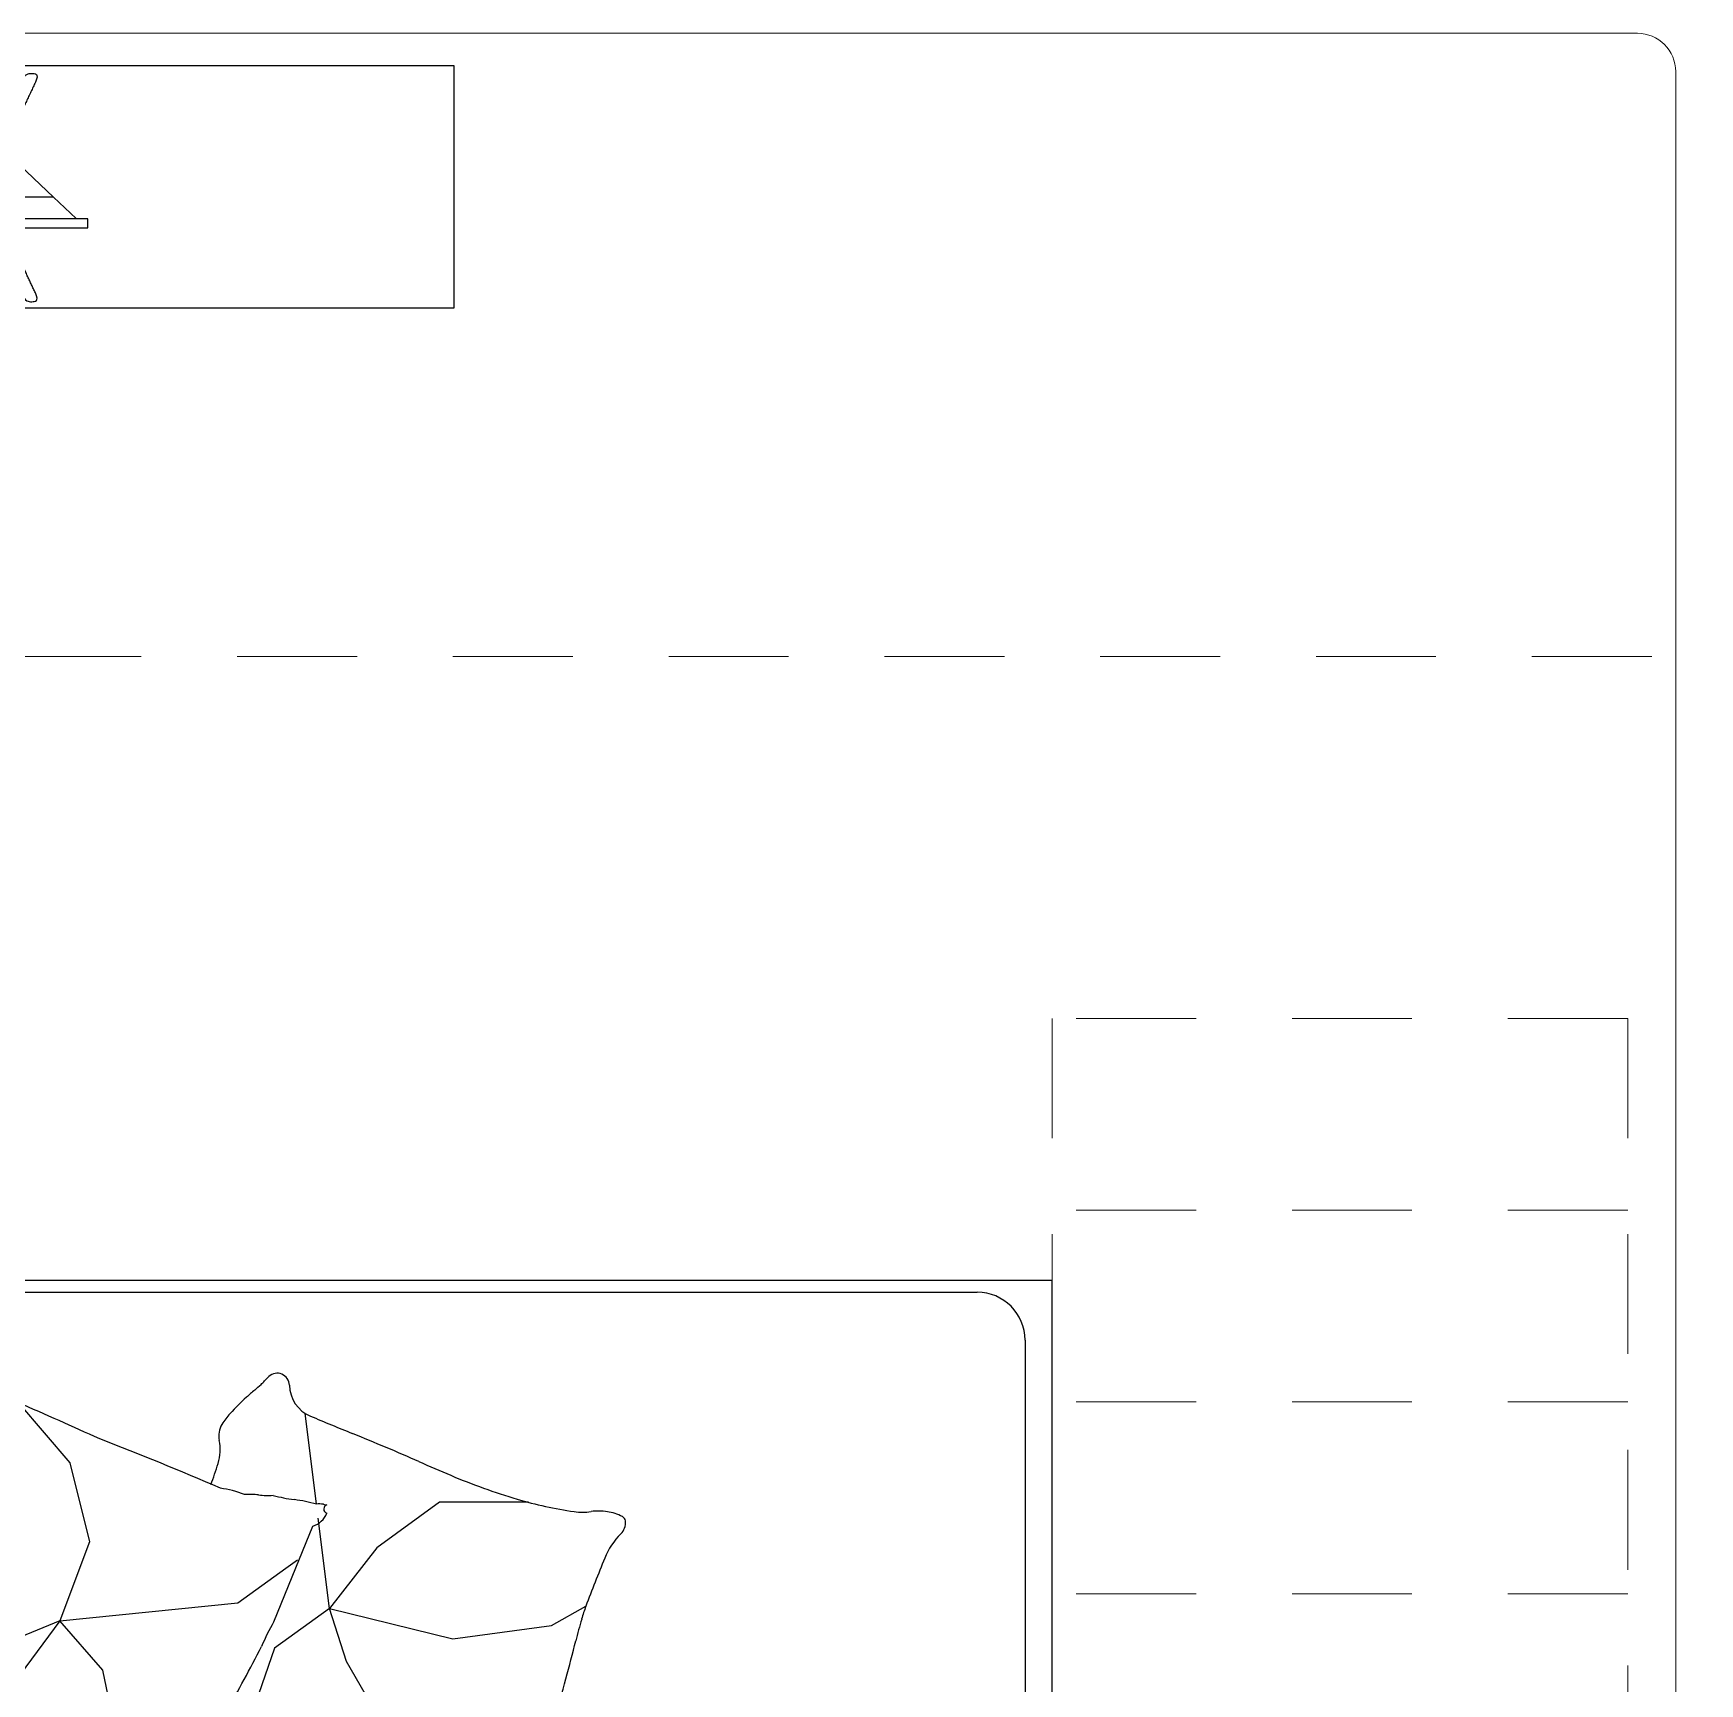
# Model space of a CAD drawing. Header units: metres. Extents: x -232 to 581, y 30 to 789.
# Drawn here: x 229.75 to 231.488, y 659.475 to 661.196 of the extents above; entities that cross this region are included whole.
import ezdxf

# ---------------------------------------------------------------- set-up
doc = ezdxf.new("R2010")
doc.units = ezdxf.units.M
doc.linetypes.add('HIDDEN2', pattern=[0.1875, 0.125, -0.0625])
doc.layers.add('A-WALL', color=250, linetype='Continuous', lineweight=20)
doc.layers.add('baños', color=140, linetype='Continuous', lineweight=0)
doc.layers.add('MOBILIARIOS', color=252, linetype='Continuous')
doc.layers.add('Techos 1', color=7, linetype='HIDDEN2', lineweight=9, true_color=0x42391a)
doc.styles.add('DIM_FONT', font='SIMPLEX.shx', dxfattribs={"width": 0.8})
doc.styles.get("Standard").update_dxf_attribs({"font": 'arial.ttf'})

# ---------------------------------------------------------------- blocks, each defined once
blk = doc.blocks.new('21.11.2025 LN09 2DO NIVEL')
at = {"layer": 'A-WALL', "color": 18, "true_color": 0x000000}
for p, q in [((266.8685, 143.8515), (270.0885, 143.8515)), ((270.1285, 143.8115), (270.1285, 140.4414))]:
    blk.add_line(p, q, dxfattribs=at)
blk.add_arc((270.0885, 143.8115), 0.04, 0, 90, dxfattribs=at)
at = {"layer": 'Techos 1', "color": 18, "true_color": 0x000000}
blk.add_line((262.3285, 143.2014), (274.4785, 143.2014), dxfattribs=at)
at = {"layer": 'baños', "color": 18, "linetype": 'Continuous', "true_color": 0x000000, "flags": 8}
for tag, p in [('TRADENAME', (265.5139, 159.7825, 0)), ('MODELNUMBER', (265.5139, 159.7825, 0)), ('PRODUCT', (265.5139, 159.7825, 0)), ('MATERIAL', (265.5139, 159.7824, 0)), ('MODELNUMBER', (266.6886, 159.7825, 0)), ('PRODUCT', (266.6886, 159.7825, 0)), ('TRADENAME', (266.6886, 159.7825, 0)), ('MATERIAL', (266.6886, 159.7824, 0))]:
    blk.add_attdef(tag, p, '', height=0.0000254, rotation=180.0001, dxfattribs=at)
blk = doc.blocks.new('A$C583d552a')
at = {"layer": 'MOBILIARIOS'}
for p, q in [((0, 2), (0, 0)), ((0.0284, 0.0622), (0.0284, 1.0841)), ((0.6607, 0.5276), (0.7358, 0.3973)), ((0.9643, 0.5286), (0.9901, 0.4065)), ((0.8109, 0.3834), (0.8307, 0.4407)), ((1.0348, 0.355), (1.1036, 0.4478)), ((0.9901, 0.4065), (1.0348, 0.355)), ((0.7358, 0.3973), (0.7536, 0.342)), ((0.7536, 0.342), (0.8109, 0.3834)), ((1.0348, 0.355), (1.1019, 0.3825)), ((0.6251, 0.3736), (0.5223, 0.3597)), ((0.7536, 0.342), (0.6251, 0.3736)), ((0.5223, 0.3597), (0.4863, 0.3397)), ((0.8118, 0.3558), (0.7888, 0.2995)), ((1.0348, 0.355), (0.8491, 0.3361)), ((1.0039, 0.2725), (1.0348, 0.355)), ((0.7042, 0.2787), (0.7536, 0.342)), ((0.7536, 0.342), (0.7654, 0.2478)), ((0.8491, 0.3361), (0.7992, 0.3)), ((0.7888, 0.2995), (0.771, 0.256)), ((0.7992, 0.3), (0.7871, 0.2914)), ((0.639, 0.2313), (0.7042, 0.2787)), ((1.0245, 0.19), (1.0039, 0.2725)), ((0.5461, 0.2313), (0.639, 0.2313)), ((0.7672, 0.2331), (0.7791, 0.1385)), ((1.0781, 0.1274), (1.0245, 0.19)), ((0, 0), (1.3494, 0)), ((1.3035, 0.0122), (0.0784, 0.0122))]:
    blk.add_line(p, q, dxfattribs=at)
for centre, radius, start, end in [((2.4395, -0.112), 2.003, 162.1604, 164.7375), ((2.218, -0.3311), 1.5652, 150.064, 152.9116), ((2.0972, -0.0186), 1.6481, 164.7375, 166.159), ((-0.0327, 0.5062), 0.5454, 343.6878, 346.159), ((0.6261, 0.4627), 0.2143, 330.064, 337.7645), ((0.3183, 0.4035), 0.1798, 339.2227, 343.6878), ((-2.0024, 1.284), 2.6619, 338.0627, 339.2227), ((0.3966, 0.3177), 0.0755, 314.9045, 338.0627), ((0.4618, 0.2524), 0.0168, 134.9045, 185.3572), ((0.4509, 0.2513), 0.0058, 185.3572, 242.7041), ((0.4716, 0.2914), 0.0509, 242.7041, 261.3557), ((0.7778, 0.234), 0.0231, 107.1867, 157.7645), ((0.4729, 0.3003), 0.0599, 261.3557, 277.784), ((0.4895, 0.1786), 0.063, 81.7707, 97.784), ((0.437, -0.1846), 0.43, 73.6473, 81.7707), ((0.3825, -0.3705), 0.6236, 66.9038, 73.6473), ((0.755, 0.2383), 0.00467, 287.1867, 70.6201), ((0.757, 0.2247), 0.0092, 70.6201, 94.2593), ((0.7648, 0.267), 0.034, 262.0178, 274.2593), ((0.8175, 0.4221), 0.1955, 255.1193, 262.0178), ((0.7664, 0.0507), 0.1794, 75.1193, 82.3216), ((0.8181, 0.153), 0.0712, 82.3216, 94.5118), ((0.837, 0.2893), 0.0663, 261.8784, 274.5118), ((0.884, 0.332), 0.1166, 248.9957, 261.8784), ((2.1205, 3.1012), 3.145, 246.5205, 248.9957), ((1.8259, -0.1202), 1.0054, 160.6552, 161.9797), ((-1.6631, -5.1672), 5.8383, 66.54766, 66.9038), ((3.0889, 5.7866), 6.1019, 246.54766, 246.89602), ((1.4857, 2.0287), 2.0162, 246.896, 247.9812), ((0.9134, 0.1766), 0.0458, 161.9797, 192.4451), ((-0.4314, -2.7118), 3.0972, 67.1056, 67.9812), ((0.8466, 0.1619), 0.0226, 328.5023, 12.4451), ((3.1078, 4.7998), 5.0942, 245.4754, 246.5205), ((0.7596, 0.1084), 0.0359, 1.1504, 67.1056), ((0.7999, 0.1905), 0.0774, 317.9183, 328.5023), ((0.4017, 0.6156), 0.6605, 310.6122, 311.611), ((0.6958, 0.2845), 0.2176, 311.611, 317.9183), ((0.8082, 0.1094), 0.0127, 181.1504, 313.2095), ((0.7692, 0.1509), 0.0697, 313.2095, 318.5233), ((0.8553, 0.0748), 0.0452, 131.9246, 138.5233), ((1.0806, -0.1762), 0.3825, 130.6122, 131.9246), ((0.0784, 0.0622), 0.05, 180, 270)]:
    blk.add_arc(centre, radius, start, end, dxfattribs=at)
at = {"layer": 'MOBILIARIOS', "style": 'DIM_FONT', "text_generation_flag": 4, "width": 0.8, "flags": 9}
for tag in ['XSIZE', 'YSIZE']:
    blk.add_attdef(tag, (1.3494, 2), '', height=0.0005, rotation=180, dxfattribs=at)
blk = doc.blocks.new('A$C58f5b6b7')
at = {"layer": 'MOBILIARIOS'}
for points in [[(0, 0.2526), (2, 0.2526), (2, 0), (0, 0)], [(0.382, 0.1596), (0.382, 0.1691), (1.618, 0.1691), (1.618, 0.1596)]]:
    blk.add_lwpolyline(points, close=True, dxfattribs=at)
for points in [[(1.6059, 0.1595), (1.5823, 0.1372), (1, 0.1372), (0.4177, 0.1372), (0.3941, 0.1595)], [(1.5823, 0.1372), (1.54, 0.0973), (0.46, 0.0973), (0.4177, 0.1372)]]:
    blk.add_lwpolyline(points, dxfattribs=at)
for points, degree in [([(0.4512, 0.2382, -0.0047), (0.4469, 0.2461, -0.0047), (0.4415, 0.2461, -0.0047), (0.4325, 0.2461, -0.0047), (0.4368, 0.237, -0.0047)], 3), ([(1.5488, 0.2382, -0.0047), (1.5531, 0.2461, -0.0047), (1.5585, 0.2461, -0.0047), (1.5675, 0.2461, -0.0047), (1.5632, 0.237, -0.0047)], 3), ([(0.4368, 0.237, -0.0047), (0.4526, 0.2031, -0.0047), (0.4683, 0.1691, -0.0047)], 2), ([(0.4885, 0.1691, -0.0047), (0.4698, 0.2037, -0.0047), (0.4512, 0.2382, -0.0047)], 2), ([(1.5115, 0.1691, -0.0047), (1.5302, 0.2037, -0.0047), (1.5488, 0.2382, -0.0047)], 2), ([(1.5632, 0.237, -0.0047), (1.5474, 0.2031, -0.0047), (1.5317, 0.1691, -0.0047)], 2), ([(0.4368, 0.0172, -0.0047), (0.4554, 0.0572, -0.0047), (0.474, 0.0973, -0.0047)], 2), ([(0.4951, 0.0973, -0.0047), (0.4731, 0.0566, -0.0047), (0.4512, 0.016, -0.0047)], 2), ([(1.5049, 0.0973), (1.5269, 0.0566), (1.5488, 0.016)], 2), ([(1.5632, 0.0172), (1.5446, 0.0572), (1.526, 0.0973)], 2)]:
    blk.add_open_spline(points, degree=degree, dxfattribs=at)
for points in [[(0.4512, 0.016, -0.0047), (0.4469, 0.0081, -0.0047), (0.4415, 0.0081, -0.0047), (0.4325, 0.0081, -0.0047), (0.4368, 0.0172, -0.0047)], [(1.5488, 0.016), (1.5531, 0.0081), (1.5585, 0.0081), (1.5675, 0.0081), (1.5632, 0.0172)]]:
    blk.add_open_spline(points, degree=3, knots=[-0.08544201, -0.08544201, -0.08544201, -0.08544201, -0.04272101, 0, 0, 0, 0], dxfattribs=at)
blk = doc.blocks.new('20.03.2026 LN 09 SEGUNDO NIVEL ARQ')
at = {"layer": 'A-WALL', "color": 5}
for p, q in [((85.1359, -58.8486), (88.3559, -58.8486)), ((88.3959, -58.8886), (88.3959, -62.2986))]:
    blk.add_line(p, q, dxfattribs=at)
blk.add_arc((88.3559, -58.8886), 0.04, 0, 90, dxfattribs=at)
at = {"layer": 'Techos 1', "color": 5}
for p, q in [((80.5959, -59.4987), (92.7459, -59.4987)), ((87.7459, -59.8759), (87.7459, -60.9759)), ((88.3459, -59.8759), (87.7459, -59.8759)), ((88.3459, -59.8759), (88.3459, -62.1259)), ((88.3459, -60.0759), (87.7459, -60.0759)), ((88.3459, -60.2759), (87.7459, -60.2759)), ((88.3459, -60.4759), (87.7459, -60.4759))]:
    blk.add_line(p, q, dxfattribs=at)
at = {"layer": 'MOBILIARIOS', "color": 5, "xscale": -1, "rotation": 180}
blk.add_blockref('A$C58f5b6b7', (85.1223, -58.8824), dxfattribs=at)
at = {"layer": 'MOBILIARIOS', "color": 5, "rotation": 179.9999999999999}
blk.add_blockref('A$C583d552a', (87.7459, -60.1493), dxfattribs=at)
at = {"layer": 'baños', "color": 5, "linetype": 'Continuous', "flags": 8}
for tag, p in [('MODELNUMBER', (83.7813, -42.9175, 0)), ('MATERIAL', (83.7813, -42.9176, 0)), ('PRODUCT', (83.7813, -42.9176, 0)), ('TRADENAME', (83.7813, -42.9176, 0)), ('MODELNUMBER', (84.956, -42.9175, 0)), ('TRADENAME', (84.956, -42.9176, 0)), ('MATERIAL', (84.956, -42.9176, 0)), ('PRODUCT', (84.956, -42.9176, 0))]:
    blk.add_attdef(tag, p, '', height=0.0000254, rotation=180.0001, dxfattribs=at)
at = {"layer": 'baños', "color": 5, "linetype": 'Continuous'}
for tag, p, rotation in [('TRADENAME', (85.8912, -56.9933), 180.0001), ('MODELNUMBER', (85.8912, -56.9934), 180.0001), ('MATERIAL', (85.8914, -56.9932), 180.0001), ('PRODUCT', (85.8914, -56.9933), 180.0001), ('MODELNUMBER', (86.6008, -56.9934), 179.9999), ('MATERIAL', (86.6008, -56.9932), 179.9999), ('PRODUCT', (86.6008, -56.9933), 179.9999), ('TRADENAME', (86.6008, -56.9933), 179.9999)]:
    blk.add_attdef(tag, p, '', height=0.0000254, rotation=rotation, dxfattribs=at)

msp = doc.modelspace()

# ---------------------------------------------------------------- block references
at = {"color": 1}
for name, p in [('20.03.2026 LN 09 SEGUNDO NIVEL ARQ', (143.0668, 720.0451)), ('21.11.2025 LN09 2DO NIVEL', (-38.6658, 517.345))]:
    msp.add_blockref(name, p, dxfattribs=at)

doc.saveas('drawing.dxf')
